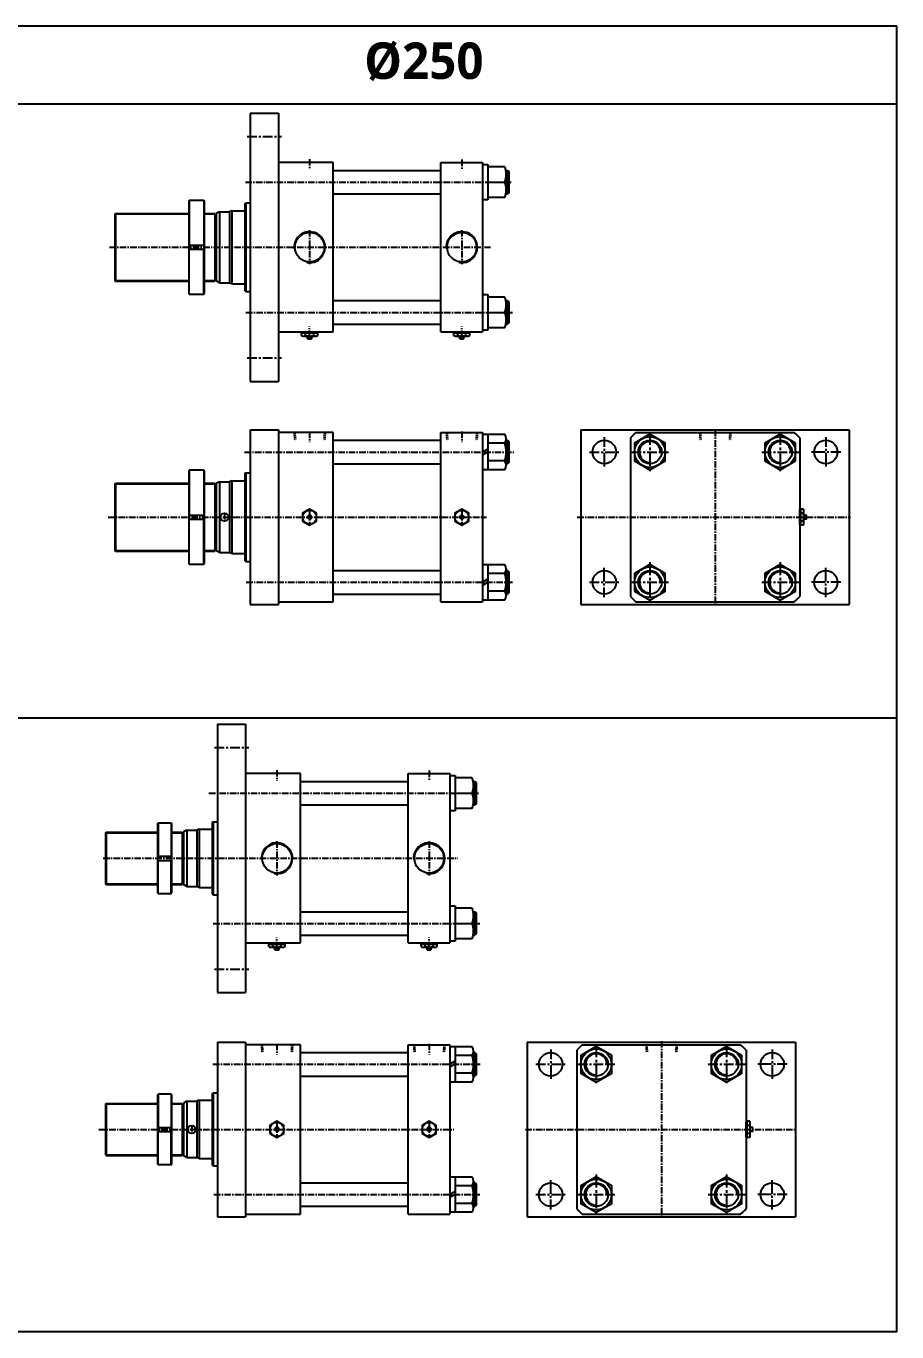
# Model space of a CAD drawing. Extents: x -819 to 8226, y 0 to 4052.
# Drawn here: x 6555 to 8226, y 0 to 2506 of the extents above; entities that cross this region are included whole.
import ezdxf

# ---------------------------------------------------------------- set-up
doc = ezdxf.new("R2010")
doc.units = 0
doc.header["$LTSCALE"] = 10
doc.header["$MEASUREMENT"] = 0
for name, pattern in [('CENTER', [2, 1.25, -0.25, 0.25, -0.25]), ('CENTERX2', [4, 2.5, -0.5, 0.5, -0.5]), ('HIDDEN', [0.375, 0.25, -0.125])]:
    doc.linetypes.add(name, pattern=pattern)
doc.layers.get('0').update_dxf_attribs({"linetype": 'CONTINUOUS'})
doc.layers.get('DEFPOINTS').update_dxf_attribs({"linetype": 'CONTINUOUS'})
for name, color, linetype in [('CEN', 1, 'CENTERX2'), ('DIM', 2, 'CONTINUOUS'), ('ML', 7, 'CONTINUOUS')]:
    doc.layers.add(name, color=color, linetype=linetype)
doc.styles.add('문자', font='romans.shx')

msp = doc.modelspace()

# ---------------------------------------------------------------- linework, layer by layer
for p, q in [((8226, 2505.7), (0, 2505.7)), ((8226, 0), (8226, 2505.7)), ((8226, 2355.7), (0, 2355.7)), ((8226, 1177.9), (0, 1177.9)), ((8226, 0), (0, 0))]:
    msp.add_line(p, q)
at = {"color": 7, "linetype": 'Continuous'}
for p, q in [((7083.7, 1911.8), (7083.7, 1916.9)), ((7083.7, 1916.9), (7090.1, 1916.9)), ((7084.7, 1916.9), (7084.7, 1918.9)), ((7084.7, 1918.9), (7113.9, 1918.9)), ((7086.9, 1910.9), (7111.7, 1910.9)), ((7090.1, 1916.9), (7114.9, 1916.9)), ((7091.5, 1911.8), (7091.5, 1916.9)), ((7095.3, 1911.1), (7095.3, 1911.1)), ((7095.3, 1906.4), (7095.3, 1910.9)), ((7095.3, 1906.4), (7095.8, 1905.9)), ((7103.3, 1906.4), (7095.3, 1906.4)), ((7095.8, 1905.9), (7102.8, 1905.9)), ((7103.3, 1906.4), (7102.8, 1905.9)), ((7103.3, 1906.4), (7103.3, 1910.9)), ((7107.1, 1911.8), (7107.1, 1916.9)), ((7113.9, 1916.9), (7113.9, 1918.9)), ((7114.9, 1911.8), (7114.9, 1916.9)), ((7375.7, 1911.8), (7375.7, 1916.9)), ((7375.7, 1916.9), (7382.1, 1916.9)), ((7376.7, 1916.9), (7376.7, 1918.9)), ((7376.7, 1918.9), (7405.9, 1918.9)), ((7378.9, 1910.9), (7403.7, 1910.9)), ((7382.1, 1916.9), (7406.9, 1916.9)), ((7383.5, 1911.8), (7383.5, 1916.9)), ((7387.3, 1911.1), (7387.3, 1911.1)), ((7387.3, 1906.4), (7387.3, 1910.9)), ((7387.3, 1906.4), (7387.8, 1905.9)), ((7395.3, 1906.4), (7387.3, 1906.4)), ((7387.8, 1905.9), (7394.8, 1905.9)), ((7395.3, 1906.4), (7394.8, 1905.9)), ((7395.3, 1906.4), (7395.3, 1910.9)), ((7399.1, 1911.8), (7399.1, 1916.9)), ((7405.9, 1916.9), (7405.9, 1918.9)), ((7406.9, 1911.8), (7406.9, 1916.9)), ((8046.7, 1579), (8041.7, 1579)), ((8041.7, 1554.1), (8041.7, 1579)), ((8039.7, 1548.8), (8039.7, 1578)), ((8041.7, 1578), (8039.7, 1578)), ((8046.7, 1571.2), (8041.7, 1571.2)), ((8046.7, 1555.6), (8041.7, 1555.6)), ((8041.7, 1547.8), (8041.7, 1554.1)), ((8047.4, 1559.4), (8047.4, 1559.4)), ((8047.7, 1551), (8047.7, 1575.8)), ((8052.2, 1567.4), (8047.7, 1567.4)), ((8052.2, 1559.4), (8047.7, 1559.4)), ((8052.2, 1567.4), (8052.7, 1566.9)), ((8052.2, 1567.4), (8052.2, 1559.4)), ((8052.2, 1559.4), (8052.7, 1559.9)), ((8052.7, 1559.9), (8052.7, 1566.9)), ((8041.7, 1548.8), (8039.7, 1548.8)), ((8046.7, 1547.8), (8041.7, 1547.8)), ((7021, 739.3), (7021, 744.3)), ((7021, 744.3), (7027.4, 744.3)), ((7022, 744.3), (7022, 746.3)), ((7022, 746.3), (7051.2, 746.3)), ((7024.2, 738.3), (7049, 738.3)), ((7027.4, 744.3), (7052.2, 744.3)), ((7028.8, 739.3), (7028.8, 744.3)), ((7032.6, 738.6), (7032.6, 738.6)), ((7032.6, 733.8), (7032.6, 738.3)), ((7032.6, 733.8), (7033.1, 733.3)), ((7040.6, 733.8), (7032.6, 733.8)), ((7033.1, 733.3), (7040.1, 733.3)), ((7040.6, 733.8), (7040.1, 733.3)), ((7040.6, 733.8), (7040.6, 738.3)), ((7044.4, 739.3), (7044.4, 744.3)), ((7051.2, 744.3), (7051.2, 746.3)), ((7052.2, 739.3), (7052.2, 744.3)), ((7313, 739.3), (7313, 744.3)), ((7313, 744.3), (7319.4, 744.3)), ((7314, 744.3), (7314, 746.3)), ((7314, 746.3), (7343.2, 746.3)), ((7316.2, 738.3), (7341, 738.3)), ((7319.4, 744.3), (7344.2, 744.3)), ((7320.8, 739.3), (7320.8, 744.3)), ((7324.6, 738.6), (7324.6, 738.6)), ((7324.6, 733.8), (7324.6, 738.3)), ((7324.6, 733.8), (7325.1, 733.3)), ((7332.6, 733.8), (7324.6, 733.8)), ((7325.1, 733.3), (7332.1, 733.3)), ((7332.6, 733.8), (7332.1, 733.3)), ((7332.6, 733.8), (7332.6, 738.3)), ((7336.4, 739.3), (7336.4, 744.3)), ((7343.2, 744.3), (7343.2, 746.3)), ((7344.2, 739.3), (7344.2, 744.3)), ((7936.8, 373.9), (7936.8, 403.1)), ((7938.8, 403.1), (7936.8, 403.1)), ((7943.8, 404.1), (7938.8, 404.1)), ((7938.8, 379.3), (7938.8, 404.1)), ((7944.8, 376.1), (7944.8, 400.9)), ((7943.8, 396.3), (7938.8, 396.3)), ((7943.8, 380.7), (7938.8, 380.7)), ((7938.8, 372.9), (7938.8, 379.3)), ((7944.6, 384.5), (7944.6, 384.5)), ((7949.3, 392.5), (7944.8, 392.5)), ((7949.3, 384.5), (7944.8, 384.5)), ((7949.3, 392.5), (7949.8, 392)), ((7949.3, 392.5), (7949.3, 384.5)), ((7949.3, 384.5), (7949.8, 385)), ((7949.8, 385), (7949.8, 392)), ((7938.8, 373.9), (7936.8, 373.9)), ((7943.8, 372.9), (7938.8, 372.9))]:
    msp.add_line(p, q, dxfattribs=at)
for points in [[(7085.8, 1555.6), (7099.3, 1547.8), (7112.8, 1555.6), (7112.8, 1571.2), (7099.3, 1579), (7085.8, 1571.2)], [(7377.8, 1555.6), (7391.3, 1547.8), (7404.8, 1555.6), (7404.8, 1571.2), (7391.3, 1579), (7377.8, 1571.2)], [(7097.9, 1565.9), (7096.4, 1563.4), (7097.9, 1560.9), (7100.8, 1560.9), (7102.2, 1563.4), (7100.8, 1565.9)], [(7389.9, 1565.9), (7388.4, 1563.4), (7389.9, 1560.9), (7392.8, 1560.9), (7394.2, 1563.4), (7392.8, 1565.9)], [(7023.1, 380.7), (7036.6, 372.9), (7050.1, 380.7), (7050.1, 396.3), (7036.6, 404.1), (7023.1, 396.3)], [(7315.1, 380.7), (7328.6, 372.9), (7342.1, 380.7), (7342.1, 396.3), (7328.6, 404.1), (7315.1, 396.3)], [(7035.2, 391), (7033.7, 388.5), (7035.2, 386), (7038.1, 386), (7039.5, 388.5), (7038.1, 391)], [(7327.2, 391), (7325.7, 388.5), (7327.2, 386), (7330.1, 386), (7331.5, 388.5), (7330.1, 391)]]:
    msp.add_lwpolyline(points, close=True, dxfattribs=at)
for centre, radius in [((7099.3, 1563.4), 13.5), ((7099.3, 1563.4), 3.5), ((7391.3, 1563.4), 13.5), ((7391.3, 1563.4), 3.5), ((7036.6, 388.5), 13.5), ((7328.6, 388.5), 13.5), ((7036.6, 388.5), 3.5), ((7328.6, 388.5), 3.5)]:
    msp.add_circle(centre, radius, dxfattribs=at)
for centre, radius, start, end in [((7086.9, 1916.5), 5.62, 235.6158, 270), ((7087.6, 1919.1), 8.22, 241.7006, 298.2994), ((7099.3, 1942.2), 31.3, 255.6172, 270.0141), ((7099.3, 1942.2), 31.3, 269.9859, 284.3828), ((7111, 1919.1), 8.22, 241.7006, 298.2994), ((7378.9, 1916.5), 5.62, 235.6158, 270), ((7379.6, 1919.1), 8.22, 241.7006, 298.2994), ((7391.3, 1942.2), 31.3, 255.6172, 270.0141), ((7391.3, 1942.2), 31.3, 269.9859, 284.3828), ((7403, 1919.1), 8.22, 241.7006, 298.2994), ((8039.5, 1575.1), 8.22, 331.7006, 28.2994), ((8016.4, 1563.4), 31.3, 359.9859, 14.3828), ((8016.4, 1563.4), 31.3, 345.6172, 0.0141), ((8039.5, 1551.7), 8.22, 331.7006, 28.2994), ((8042.1, 1551), 5.62, 325.6158, 0), ((7024.2, 743.9), 5.62, 235.6158, 270), ((7024.9, 746.5), 8.22, 241.7006, 298.2994), ((7036.6, 769.7), 31.3, 255.6172, 270.0141), ((7036.6, 769.7), 31.3, 269.9859, 284.3828), ((7048.3, 746.5), 8.22, 241.7006, 298.2994), ((7316.2, 743.9), 5.62, 235.6158, 270), ((7316.9, 746.5), 8.22, 241.7006, 298.2994), ((7328.6, 769.7), 31.3, 255.6172, 270.0141), ((7328.6, 769.7), 31.3, 269.9859, 284.3828), ((7340.3, 746.5), 8.22, 241.7006, 298.2994), ((7936.6, 400.2), 8.22, 331.7006, 28.2994), ((7913.5, 388.5), 31.3, 359.9859, 14.3828), ((7913.5, 388.5), 31.3, 345.6172, 0.0141), ((7936.6, 376.8), 8.22, 331.7006, 28.2994), ((7939.2, 376.1), 5.62, 325.6158, 0)]:
    msp.add_arc(centre, radius, start, end, dxfattribs=at)
at = {"layer": 'CEN', "color": 1, "linetype": 'CENTER', "ltscale": 1.5}
for p, q in [((6979.3, 2293.9), (7045.3, 2293.9)), ((6979.3, 1868.9), (7045.3, 1868.9)), ((7664.7, 1716.9), (7664.7, 1659.9)), ((8089.7, 1716.9), (8089.7, 1659.9)), ((7636.2, 1688.4), (7693.2, 1688.4)), ((7716.8, 1688.4), (7787.6, 1688.4)), ((7966.8, 1688.4), (8037.6, 1688.4)), ((8118.2, 1688.4), (8061.2, 1688.4)), ((7664.7, 1409.9), (7664.7, 1466.9)), ((8089.7, 1409.9), (8089.7, 1466.9)), ((7636.2, 1438.4), (7693.2, 1438.4)), ((7716.8, 1438.4), (7787.6, 1438.4)), ((7966.8, 1438.4), (8037.6, 1438.4)), ((8118.2, 1438.4), (8061.2, 1438.4)), ((6916.6, 1121.3), (6982.6, 1121.3)), ((6916.6, 696.3), (6982.6, 696.3)), ((7561.8, 542), (7561.8, 485)), ((7986.8, 542), (7986.8, 485)), ((7533.3, 513.5), (7590.3, 513.5)), ((7613.9, 513.5), (7684.8, 513.5)), ((7863.9, 513.5), (7934.8, 513.5)), ((8015.3, 513.5), (7958.3, 513.5)), ((7561.8, 235), (7561.8, 292)), ((7986.8, 235), (7986.8, 292)), ((7533.3, 263.5), (7590.3, 263.5)), ((7613.9, 263.5), (7684.8, 263.5)), ((7863.9, 263.5), (7934.8, 263.5)), ((8015.3, 263.5), (7958.3, 263.5))]:
    msp.add_line(p, q, dxfattribs=at)
at = {"layer": 'CEN', "color": 1, "linetype": 'CENTER', "ltscale": 2}
for p, q in [((7752.2, 1727), (7752.2, 1649.8)), ((8002.2, 1727), (8002.2, 1649.8)), ((7752.2, 1477), (7752.2, 1399.8)), ((8002.2, 1477), (8002.2, 1399.8)), ((7649.3, 552.1), (7649.3, 474.9)), ((7899.3, 552.1), (7899.3, 474.9)), ((7649.3, 302.1), (7649.3, 224.9)), ((7899.3, 302.1), (7899.3, 224.9))]:
    msp.add_line(p, q, dxfattribs=at)
at = {"layer": 'DEFPOINTS', "color": 0, "linetype": 'ByBlock'}
for p in [(6985.3, 1730.9), (6922.6, 556)]:
    msp.add_point(p, dxfattribs=at)
at = {"layer": 'DIM'}
for p, q in [((7481.3, 2226.6), (7476, 2226.6)), ((7481.3, 2186.1), (7476, 2186.1)), ((7481.3, 1976.6), (7476, 1976.6)), ((7481.3, 1936.1), (7476, 1936.1)), ((7481.3, 1708.6), (7476.3, 1708.6)), ((7441.3, 1694.2), (7431.3, 1688.4)), ((7441.3, 1688.4), (7431.3, 1682.6)), ((7481.3, 1668.1), (7476.3, 1668.1)), ((7481.3, 1458.6), (7476.3, 1458.6)), ((7441.3, 1444.2), (7431.3, 1438.4)), ((7441.3, 1438.4), (7431.3, 1432.6)), ((7481.3, 1418.1), (7476.3, 1418.1)), ((7418.6, 1054.1), (7413.3, 1054.1)), ((7418.6, 1013.6), (7413.3, 1013.6)), ((7418.6, 804.1), (7413.3, 804.1)), ((7418.6, 763.6), (7413.3, 763.6)), ((7418.6, 533.8), (7413.6, 533.8)), ((7378.6, 519.3), (7368.6, 513.5)), ((7378.6, 513.5), (7368.6, 507.7)), ((7418.6, 493.3), (7413.6, 493.3)), ((7418.6, 283.8), (7413.6, 283.8)), ((7378.6, 269.3), (7368.6, 263.5)), ((7378.6, 263.5), (7368.6, 257.7)), ((7418.6, 243.3), (7413.6, 243.3))]:
    msp.add_line(p, q, dxfattribs=at)
for centre in [(7752.2, 1688.4), (8002.2, 1688.4), (7752.2, 1438.4), (8002.2, 1438.4), (7649.3, 513.5), (7899.3, 513.5), (7649.3, 263.5), (7899.3, 263.5)]:
    msp.add_arc(centre, 20.2, 356.0356, 273.9644, dxfattribs=at)
at = {"layer": 'ML'}
for p, q in [((6985.3, 2338.9), (6985.3, 1823.9)), ((6985.3, 2338.9), (7039.3, 2338.9)), ((7039.3, 2338.9), (7039.3, 1823.9)), ((7144.3, 2243.9), (7039.3, 2243.9)), ((7144.3, 1918.9), (7144.3, 2243.9)), ((7351.3, 1918.9), (7351.3, 2243.9)), ((7351.3, 2243.9), (7431.3, 2243.9)), ((7431.3, 2243.9), (7431.3, 1918.9)), ((7431.3, 2240.4), (7441.3, 2240.4)), ((7441.3, 2240.4), (7441.3, 2172.4)), ((7473.8, 2235.8), (7441.3, 2235.8)), ((7441.3, 2206.4), (7473.8, 2206.4)), ((7475.6, 2228.9), (7479.1, 2228.9)), ((7476.3, 2221.1), (7476.3, 2191.6)), ((7479.1, 2228.9), (7479.1, 2183.9)), ((7479.1, 2228.9), (7481.3, 2226.6)), ((7481.3, 2226.6), (7481.3, 2186.1)), ((7475.6, 2183.9), (7479.1, 2183.9)), ((7481.3, 2186.1), (7479.1, 2183.9)), ((6867.4, 2170.4), (6868.4, 2171.4)), ((6867.4, 2170.4), (6867.4, 1992.4)), ((6868.4, 2171.4), (6868.4, 2085.4)), ((6896.4, 2171.4), (6868.4, 2171.4)), ((6896.4, 2171.4), (6896.4, 2085.4)), ((6896.4, 2171.4), (6897.4, 2170.4)), ((6897.4, 1992.4), (6897.4, 2170.4)), ((6975.3, 2164.9), (6976.8, 2166.4)), ((6975.3, 2164.9), (6975.3, 1997.9)), ((6976.8, 2166.4), (6976.8, 1996.4)), ((6976.8, 2166.4), (6985.3, 2166.4)), ((7441.3, 2172.4), (7431.3, 2172.4)), ((7473.8, 2176.9), (7441.3, 2176.9)), ((6725.3, 2144.9), (6726.8, 2146.4)), ((6725.3, 2144.9), (6725.3, 2017.9)), ((6726.8, 2146.4), (6726.8, 2016.4)), ((6917.3, 2146.4), (6917.3, 2016.4)), ((6917.3, 2144.9), (6920.3, 2144.9)), ((6926.3, 2149.4), (6920.3, 2145.9)), ((6920.3, 2145.9), (6920.3, 2016.8)), ((6926.3, 2149.4), (6926.3, 2013.4)), ((6950.3, 2151.4), (6945.3, 2149.4)), ((6945.3, 2149.4), (6945.3, 2013.4)), ((6950.3, 2151.4), (6950.3, 2011.4)), ((6867.4, 2085.4), (6897.4, 2085.4)), ((6867.4, 2077.4), (6897.4, 2077.4)), ((6868.4, 1991.4), (6868.4, 2077.4)), ((6896.4, 1991.4), (6896.4, 2077.4)), ((6725.3, 2017.9), (6726.8, 2016.4)), ((6917.3, 2017.9), (6920.3, 2017.9)), ((6926.3, 2013.4), (6920.3, 2016.8)), ((6950.3, 2011.4), (6945.3, 2013.4)), ((6867.4, 1992.4), (6868.4, 1991.4)), ((6868.4, 1991.4), (6896.4, 1991.4)), ((6896.4, 1991.4), (6897.4, 1992.4)), ((6975.3, 1997.9), (6976.8, 1996.4)), ((6976.8, 1996.4), (6985.3, 1996.4)), ((7431.3, 1990.4), (7441.3, 1990.4)), ((7441.3, 1990.4), (7441.3, 1922.4)), ((7473.8, 1985.8), (7441.3, 1985.8)), ((7441.3, 1956.4), (7473.8, 1956.4)), ((7475.6, 1978.9), (7479.1, 1978.9)), ((7476.3, 1971.1), (7476.3, 1941.6)), ((7479.1, 1978.9), (7479.1, 1933.9)), ((7479.1, 1978.9), (7481.3, 1976.6)), ((7481.3, 1976.6), (7481.3, 1936.1)), ((7475.6, 1933.9), (7479.1, 1933.9)), ((7481.3, 1936.1), (7479.1, 1933.9)), ((7039.3, 1918.9), (7144.3, 1918.9)), ((7351.3, 1918.9), (7431.3, 1918.9)), ((7441.3, 1922.4), (7431.3, 1922.4)), ((7473.8, 1926.9), (7441.3, 1926.9)), ((6985.3, 1823.9), (7039.3, 1823.9)), ((6985.3, 1730.9), (6985.3, 1395.9)), ((6985.3, 1730.9), (7039.3, 1730.9)), ((7039.3, 1730.9), (7039.3, 1395.9)), ((7619.7, 1730.9), (8134.7, 1730.9)), ((7619.7, 1730.9), (7619.7, 1395.9)), ((8134.7, 1730.9), (8134.7, 1395.9)), ((7144.3, 1725.9), (7039.3, 1725.9)), ((7144.3, 1725.9), (7039.3, 1725.9)), ((7144.3, 1400.9), (7144.3, 1725.9)), ((7351.3, 1400.9), (7351.3, 1725.9)), ((7351.3, 1725.9), (7431.3, 1725.9)), ((7431.3, 1725.9), (7431.3, 1400.9)), ((7431.3, 1722.4), (7473.8, 1722.4)), ((7441.3, 1722.4), (7441.3, 1654.4)), ((7473.8, 1705.4), (7441.3, 1705.4)), ((7476.3, 1713.9), (7476.3, 1662.9)), ((7476.3, 1710.9), (7479.1, 1710.9)), ((7479.1, 1710.9), (7479.1, 1665.9)), ((7479.1, 1710.9), (7481.3, 1708.6)), ((7481.3, 1708.6), (7481.3, 1668.1)), ((7714.7, 1715.4), (7714.7, 1411.4)), ((7725.2, 1725.9), (8029.2, 1725.9)), ((8039.7, 1715.4), (8039.7, 1411.4)), ((7473.8, 1654.4), (7431.3, 1654.4)), ((7473.8, 1671.4), (7441.3, 1671.4)), ((7476.3, 1665.9), (7479.1, 1665.9)), ((7481.3, 1668.1), (7479.1, 1665.9)), ((6867.4, 1652.4), (6868.4, 1653.4)), ((6867.4, 1652.4), (6867.4, 1474.4)), ((6896.4, 1653.4), (6868.4, 1653.4)), ((6868.4, 1653.4), (6868.4, 1567.4)), ((6896.4, 1653.4), (6897.4, 1652.4)), ((6896.4, 1653.4), (6896.4, 1567.4)), ((6897.4, 1474.4), (6897.4, 1652.4)), ((6926.3, 1631.4), (6920.3, 1627.9)), ((6926.3, 1631.4), (6926.3, 1495.4)), ((6950.3, 1633.4), (6945.3, 1631.4)), ((6945.3, 1631.4), (6945.3, 1495.4)), ((6950.3, 1633.4), (6950.3, 1493.4)), ((6975.3, 1646.9), (6976.8, 1648.4)), ((6975.3, 1646.9), (6975.3, 1479.9)), ((6976.8, 1648.4), (6976.8, 1478.4)), ((6976.8, 1648.4), (6985.3, 1648.4)), ((6725.3, 1626.9), (6726.8, 1628.4)), ((6725.3, 1626.9), (6725.3, 1499.9)), ((6726.8, 1628.4), (6726.8, 1498.4)), ((6917.3, 1628.4), (6917.3, 1498.4)), ((6917.3, 1626.9), (6920.3, 1626.9)), ((6920.3, 1627.9), (6920.3, 1498.8)), ((6867.4, 1567.4), (6897.4, 1567.4)), ((6867.4, 1559.4), (6897.4, 1559.4)), ((6868.4, 1473.4), (6868.4, 1559.4)), ((6896.4, 1473.4), (6896.4, 1559.4)), ((6725.3, 1499.9), (6726.8, 1498.4)), ((6917.3, 1499.9), (6920.3, 1499.9)), ((6926.3, 1495.4), (6920.3, 1498.8)), ((6950.3, 1493.4), (6945.3, 1495.4)), ((6975.3, 1479.9), (6976.8, 1478.4)), ((6976.8, 1478.4), (6985.3, 1478.4)), ((6867.4, 1474.4), (6868.4, 1473.4)), ((6868.4, 1473.4), (6896.4, 1473.4)), ((6896.4, 1473.4), (6897.4, 1474.4)), ((7431.3, 1472.4), (7473.8, 1472.4)), ((7441.3, 1472.4), (7441.3, 1404.4)), ((7473.8, 1455.4), (7441.3, 1455.4)), ((7476.3, 1463.9), (7476.3, 1412.9)), ((7476.3, 1460.9), (7479.1, 1460.9)), ((7479.1, 1460.9), (7479.1, 1415.9)), ((7479.1, 1460.9), (7481.3, 1458.6)), ((7481.3, 1458.6), (7481.3, 1418.1)), ((7473.8, 1404.4), (7431.3, 1404.4)), ((7473.8, 1421.4), (7441.3, 1421.4)), ((7476.3, 1415.9), (7479.1, 1415.9)), ((7481.3, 1418.1), (7479.1, 1415.9)), ((6985.3, 1395.9), (7039.3, 1395.9)), ((7039.3, 1400.9), (7144.3, 1400.9)), ((7351.3, 1400.9), (7431.3, 1400.9)), ((7619.7, 1395.9), (8134.7, 1395.9)), ((7725.2, 1400.9), (8029.2, 1400.9)), ((6922.6, 1166.3), (6922.6, 651.3)), ((6922.6, 1166.3), (6976.6, 1166.3)), ((6976.6, 1166.3), (6976.6, 651.3)), ((7081.6, 1071.3), (6976.6, 1071.3)), ((7081.6, 746.3), (7081.6, 1071.3)), ((7288.6, 746.3), (7288.6, 1071.3)), ((7288.6, 1071.3), (7368.6, 1071.3)), ((7368.6, 1071.3), (7368.6, 746.3)), ((7368.6, 1067.8), (7378.6, 1067.8)), ((7378.6, 1067.8), (7378.6, 999.8)), ((7411.1, 1063.2), (7378.6, 1063.2)), ((7412.9, 1056.3), (7416.4, 1056.3)), ((7416.4, 1056.3), (7416.4, 1011.3)), ((7416.4, 1056.3), (7418.6, 1054.1)), ((7418.6, 1054.1), (7418.6, 1013.6)), ((7378.6, 1033.8), (7411.1, 1033.8)), ((7413.6, 1048.5), (7413.6, 1019.1)), ((7411.1, 1004.4), (7378.6, 1004.4)), ((7412.9, 1011.3), (7416.4, 1011.3)), ((7418.6, 1013.6), (7416.4, 1011.3)), ((6912.6, 977.3), (6914.1, 978.8)), ((6912.6, 977.3), (6912.6, 840.3)), ((6914.1, 978.8), (6914.1, 838.8)), ((6914.1, 978.8), (6922.6, 978.8)), ((7378.6, 999.8), (7368.6, 999.8)), ((6707.6, 957.3), (6709.1, 958.8)), ((6707.6, 957.3), (6707.6, 860.3)), ((6709.1, 958.8), (6709.1, 858.8)), ((6807.7, 975.3), (6808.7, 976.3)), ((6807.7, 975.3), (6807.7, 842.3)), ((6808.7, 976.3), (6808.7, 912.8)), ((6833.7, 976.3), (6808.7, 976.3)), ((6833.7, 976.3), (6833.7, 912.8)), ((6833.7, 976.3), (6834.7, 975.3)), ((6834.7, 842.3), (6834.7, 975.3)), ((6854.6, 958.8), (6854.6, 858.8)), ((6854.6, 957.3), (6857.6, 957.3)), ((6863.6, 962.8), (6857.6, 959.3)), ((6857.6, 959.3), (6857.6, 858.3)), ((6863.6, 962.8), (6863.6, 854.8)), ((6887.6, 964.8), (6882.6, 962.8)), ((6882.6, 962.8), (6882.6, 854.8)), ((6887.6, 964.8), (6887.6, 852.8)), ((6807.7, 912.8), (6834.7, 912.8)), ((6807.7, 904.8), (6834.7, 904.8)), ((6808.7, 841.3), (6808.7, 904.8)), ((6833.7, 841.3), (6833.7, 904.8)), ((6707.6, 860.3), (6709.1, 858.8)), ((6854.6, 860.3), (6857.6, 860.3)), ((6863.6, 854.8), (6857.6, 858.3)), ((6887.6, 852.8), (6882.6, 854.8)), ((6808.7, 841.3), (6807.7, 842.3)), ((6808.7, 841.3), (6833.7, 841.3)), ((6833.7, 841.3), (6834.7, 842.3)), ((6912.6, 840.3), (6914.1, 838.8)), ((6914.1, 838.8), (6922.6, 838.8)), ((7368.6, 817.8), (7378.6, 817.8)), ((7378.6, 817.8), (7378.6, 749.8)), ((7411.1, 813.2), (7378.6, 813.2)), ((7412.9, 806.3), (7416.4, 806.3)), ((7416.4, 806.3), (7416.4, 761.3)), ((7416.4, 806.3), (7418.6, 804.1)), ((7418.6, 804.1), (7418.6, 763.6)), ((7378.6, 783.8), (7411.1, 783.8)), ((7413.6, 798.5), (7413.6, 769.1)), ((7411.1, 754.4), (7378.6, 754.4)), ((7412.9, 761.3), (7416.4, 761.3)), ((7418.6, 763.6), (7416.4, 761.3)), ((6976.6, 746.3), (7081.6, 746.3)), ((7288.6, 746.3), (7368.6, 746.3)), ((7378.6, 749.8), (7368.6, 749.8)), ((6922.6, 651.3), (6976.6, 651.3)), ((6922.6, 556), (6922.6, 221)), ((6922.6, 556), (6976.6, 556)), ((6976.6, 556), (6976.6, 221)), ((7516.8, 556), (8031.8, 556)), ((7516.8, 556), (7516.8, 221)), ((8031.8, 556), (8031.8, 221)), ((7081.6, 551), (6976.6, 551)), ((7081.6, 551), (6976.6, 551)), ((7081.6, 226), (7081.6, 551)), ((7288.6, 226), (7288.6, 551)), ((7288.6, 551), (7368.6, 551)), ((7368.6, 551), (7368.6, 226)), ((7368.6, 547.5), (7411.1, 547.5)), ((7378.6, 547.5), (7378.6, 479.5)), ((7411.1, 530.5), (7378.6, 530.5)), ((7413.6, 539), (7413.6, 488)), ((7413.6, 536), (7416.4, 536)), ((7416.4, 536), (7416.4, 491)), ((7416.4, 536), (7418.6, 533.8)), ((7418.6, 533.8), (7418.6, 493.3)), ((7611.8, 540.5), (7611.8, 236.5)), ((7622.3, 551), (7926.3, 551)), ((7936.8, 540.5), (7936.8, 236.5)), ((7411.1, 479.5), (7368.6, 479.5)), ((7411.1, 496.5), (7378.6, 496.5)), ((7413.6, 491), (7416.4, 491)), ((7418.6, 493.3), (7416.4, 491)), ((6807.7, 455), (6808.7, 456)), ((6807.7, 455), (6807.7, 322)), ((6808.7, 456), (6808.7, 392.5)), ((6833.7, 456), (6808.7, 456)), ((6833.7, 456), (6833.7, 392.5)), ((6833.7, 456), (6834.7, 455)), ((6834.7, 322), (6834.7, 455)), ((6912.6, 457), (6914.1, 458.5)), ((6912.6, 457), (6912.6, 320)), ((6914.1, 458.5), (6914.1, 318.5)), ((6914.1, 458.5), (6922.6, 458.5)), ((6707.6, 437), (6709.1, 438.5)), ((6707.6, 437), (6707.6, 340)), ((6709.1, 438.5), (6709.1, 338.5)), ((6854.6, 438.5), (6854.6, 338.5)), ((6854.6, 437), (6857.6, 437)), ((6863.6, 442.5), (6857.6, 439)), ((6857.6, 439), (6857.6, 338)), ((6863.6, 442.5), (6863.6, 334.5)), ((6887.6, 444.5), (6882.6, 442.5)), ((6882.6, 442.5), (6882.6, 334.5)), ((6887.6, 444.5), (6887.6, 332.5)), ((6807.7, 392.5), (6834.7, 392.5)), ((6807.7, 384.5), (6834.7, 384.5)), ((6808.7, 321), (6808.7, 384.5)), ((6833.7, 321), (6833.7, 384.5)), ((6707.6, 340), (6709.1, 338.5)), ((6854.6, 340), (6857.6, 340)), ((6863.6, 334.5), (6857.6, 338)), ((6887.6, 332.5), (6882.6, 334.5)), ((6808.7, 321), (6807.7, 322)), ((6808.7, 321), (6833.7, 321)), ((6833.7, 321), (6834.7, 322)), ((6912.6, 320), (6914.1, 318.5)), ((6914.1, 318.5), (6922.6, 318.5)), ((7368.6, 297.5), (7411.1, 297.5)), ((7378.6, 297.5), (7378.6, 229.5)), ((7411.1, 280.5), (7378.6, 280.5)), ((7413.6, 289), (7413.6, 238)), ((7413.6, 286), (7416.4, 286)), ((7416.4, 286), (7416.4, 241)), ((7416.4, 286), (7418.6, 283.8)), ((7418.6, 283.8), (7418.6, 243.3)), ((6976.6, 226), (7081.6, 226)), ((7288.6, 226), (7368.6, 226)), ((7411.1, 229.5), (7368.6, 229.5)), ((7411.1, 246.5), (7378.6, 246.5)), ((7413.6, 241), (7416.4, 241)), ((7418.6, 243.3), (7416.4, 241)), ((7622.3, 226), (7926.3, 226)), ((6922.6, 221), (6976.6, 221)), ((7516.8, 221), (8031.8, 221))]:
    msp.add_line(p, q, dxfattribs=at)
at = {"layer": 'ML', "color": 1, "linetype": 'CENTER'}
for p, q in [((7099.3, 2250.7), (7099.3, 2230.3)), ((7391.3, 2249.6), (7391.3, 2229.1)), ((6976.2, 2206.4), (7486.3, 2206.4)), ((7099.3, 2114.2), (7099.3, 2048.6)), ((7391.3, 2114.2), (7391.3, 2048.6)), ((6715.1, 2081.4), (7446.3, 2081.4)), ((6977.1, 1956.4), (7488.8, 1956.4)), ((7099.3, 1908.9), (7099.3, 1929.3)), ((7391.3, 1908.9), (7391.3, 1929.3)), ((7877.2, 1731), (7877.2, 1394.4)), ((7099.3, 1727.8), (7099.3, 1707.4)), ((7391.3, 1727.8), (7391.3, 1707.4)), ((6974.4, 1688.4), (7491, 1688.4)), ((6712.6, 1563.4), (7438.9, 1563.4)), ((6935.8, 1571.6), (6935.8, 1555.1)), ((7099.3, 1574.4), (7099.3, 1552.4)), ((7391.3, 1574.4), (7391.3, 1552.4)), ((7612.7, 1563.4), (8136.8, 1563.4)), ((6977.6, 1438.4), (7488.8, 1438.4)), ((7036.6, 1078.2), (7036.6, 1057.7)), ((7328.6, 1077), (7328.6, 1056.6)), ((6906.2, 1033.8), (7423.6, 1033.8)), ((7036.6, 941.6), (7036.6, 876)), ((7328.6, 941.6), (7328.6, 876)), ((6703.2, 908.8), (7383.6, 908.8)), ((6914.3, 783.8), (7426.1, 783.8)), ((7036.6, 736.3), (7036.6, 756.7)), ((7328.6, 736.3), (7328.6, 756.7)), ((7036.6, 552.9), (7036.6, 532.6)), ((7328.6, 552.9), (7328.6, 532.6)), ((7774.3, 558), (7774.3, 219.5)), ((6913.9, 513.5), (7428.3, 513.5)), ((6694.8, 388.5), (7376.2, 388.5)), ((6873.1, 396.8), (6873.1, 380.3)), ((7036.6, 399.5), (7036.6, 377.5)), ((7328.6, 399.5), (7328.6, 377.5)), ((7513.3, 388.5), (8033.1, 388.5)), ((6915.8, 263.5), (7426.1, 263.5))]:
    msp.add_line(p, q, dxfattribs=at)
at = {"layer": 'ML', "color": 7, "linetype": 'Continuous'}
for p, q in [((7144.3, 2228.9), (7351.3, 2228.9)), ((7144.3, 2183.9), (7351.3, 2183.9)), ((6726.8, 2146.4), (6867.4, 2146.4)), ((6897.4, 2146.4), (6917.3, 2146.4)), ((6926.3, 2149.4), (6945.3, 2149.4)), ((6950.3, 2151.4), (6975.3, 2151.4)), ((6726.8, 2016.4), (6867.4, 2016.4)), ((6897.4, 2016.4), (6917.3, 2016.4)), ((6926.3, 2013.4), (6945.3, 2013.4)), ((6950.3, 2011.4), (6975.3, 2011.4)), ((7144.3, 1978.9), (7351.3, 1978.9)), ((7144.3, 1933.9), (7351.3, 1933.9)), ((7144.3, 1710.9), (7351.3, 1710.9)), ((7144.3, 1665.9), (7351.3, 1665.9)), ((6926.3, 1631.4), (6945.3, 1631.4)), ((6950.3, 1633.4), (6975.3, 1633.4)), ((6726.8, 1628.4), (6867.4, 1628.4)), ((6897.4, 1628.4), (6917.3, 1628.4)), ((6726.8, 1498.4), (6867.4, 1498.4)), ((6897.4, 1498.4), (6917.3, 1498.4)), ((6926.3, 1495.4), (6945.3, 1495.4)), ((6950.3, 1493.4), (6975.3, 1493.4)), ((7144.3, 1460.9), (7351.3, 1460.9)), ((7144.3, 1415.9), (7351.3, 1415.9)), ((7081.6, 1056.3), (7288.6, 1056.3)), ((7081.6, 1011.3), (7288.6, 1011.3)), ((6709.1, 958.8), (6807.7, 958.8)), ((6834.7, 958.8), (6854.6, 958.8)), ((6863.6, 962.8), (6882.6, 962.8)), ((6887.6, 964.8), (6912.6, 964.8)), ((6709.1, 858.8), (6807.7, 858.8)), ((6834.7, 858.8), (6854.6, 858.8)), ((6863.6, 854.8), (6882.6, 854.8)), ((6887.6, 852.8), (6912.6, 852.8)), ((7081.6, 806.3), (7288.6, 806.3)), ((7081.6, 761.3), (7288.6, 761.3)), ((7081.6, 536), (7288.6, 536)), ((7081.6, 491), (7288.6, 491)), ((6709.1, 438.5), (6807.7, 438.5)), ((6834.7, 438.5), (6854.6, 438.5)), ((6863.6, 442.5), (6882.6, 442.5)), ((6887.6, 444.5), (6912.6, 444.5)), ((6709.1, 338.5), (6807.7, 338.5)), ((6834.7, 338.5), (6854.6, 338.5)), ((6863.6, 334.5), (6882.6, 334.5)), ((6887.6, 332.5), (6912.6, 332.5)), ((7081.6, 286), (7288.6, 286)), ((7081.6, 241), (7288.6, 241))]:
    msp.add_line(p, q, dxfattribs=at)
at = {"layer": 'ML', "color": 2}
for p, q in [((6725.8, 2145.4), (6867.4, 2145.4)), ((6897.4, 2145.4), (6917.3, 2145.4)), ((6725.8, 2017.4), (6867.4, 2017.4)), ((6897.4, 2017.4), (6917.3, 2017.4)), ((7095.8, 1911.1), (7095.8, 1911.1)), ((7095.8, 1905.9), (7095.8, 1910.9)), ((7102.8, 1905.9), (7102.8, 1910.9)), ((7387.8, 1911.1), (7387.8, 1911.1)), ((7387.8, 1905.9), (7387.8, 1910.9)), ((7394.8, 1905.9), (7394.8, 1910.9)), ((6725.8, 1627.4), (6867.4, 1627.4)), ((6897.4, 1627.4), (6917.3, 1627.4)), ((8047.5, 1559.9), (8047.5, 1559.9)), ((8052.7, 1566.9), (8047.7, 1566.9)), ((8052.7, 1559.9), (8047.7, 1559.9)), ((6725.8, 1499.4), (6867.4, 1499.4)), ((6897.4, 1499.4), (6917.3, 1499.4)), ((6708.1, 957.8), (6807.7, 957.8)), ((6834.7, 957.8), (6854.6, 957.8)), ((6708.1, 859.8), (6807.7, 859.8)), ((6834.7, 859.8), (6854.6, 859.8)), ((7033.1, 738.5), (7033.1, 738.5)), ((7033.1, 733.3), (7033.1, 738.3)), ((7040.1, 733.3), (7040.1, 738.3)), ((7325.1, 738.5), (7325.1, 738.5)), ((7325.1, 733.3), (7325.1, 738.3)), ((7332.1, 733.3), (7332.1, 738.3)), ((6708.1, 437.5), (6807.7, 437.5)), ((6834.7, 437.5), (6854.6, 437.5)), ((7944.6, 385), (7944.6, 385)), ((7949.8, 392), (7944.8, 392)), ((7949.8, 385), (7944.8, 385)), ((6708.1, 339.5), (6807.7, 339.5)), ((6834.7, 339.5), (6854.6, 339.5))]:
    msp.add_line(p, q, dxfattribs=at)
at = {"layer": 'ML', "color": 6, "linetype": 'HIDDEN'}
for p, q in [((7069.5, 1725.9), (7070.5, 1710.9)), ((7071, 1725.9), (7072, 1710.9)), ((7127.6, 1725.9), (7126.7, 1710.9)), ((7129.1, 1725.9), (7128.2, 1710.9)), ((7361.5, 1725.9), (7362.5, 1710.9)), ((7363, 1725.9), (7364, 1710.9)), ((7419.6, 1725.9), (7418.7, 1710.9)), ((7421.1, 1725.9), (7420.2, 1710.9)), ((7847.4, 1725.9), (7848.4, 1710.9)), ((7848.9, 1725.9), (7849.8, 1710.9)), ((7905.5, 1725.9), (7904.6, 1710.9)), ((7907, 1725.9), (7906, 1710.9)), ((7006.8, 551), (7007.8, 536)), ((7008.3, 551), (7009.2, 536)), ((7064.9, 551), (7064, 536)), ((7066.4, 551), (7065.5, 536)), ((7298.8, 551), (7299.8, 536)), ((7300.3, 551), (7301.2, 536)), ((7356.9, 551), (7356, 536)), ((7358.4, 551), (7357.5, 536)), ((7744.5, 551), (7745.5, 536)), ((7746, 551), (7746.9, 536)), ((7802.6, 551), (7801.7, 536)), ((7804.1, 551), (7803.2, 536))]:
    msp.add_line(p, q, dxfattribs=at)
at = {"layer": 'ML'}
for points in [[(7752.2, 1722.4), (7722.8, 1705.4), (7722.8, 1671.4), (7752.2, 1654.4), (7781.6, 1671.4), (7781.6, 1705.4)], [(8002.2, 1722.4), (7972.8, 1705.4), (7972.8, 1671.4), (8002.2, 1654.4), (8031.6, 1671.4), (8031.6, 1705.4)], [(7752.2, 1472.4), (7722.8, 1455.4), (7722.8, 1421.4), (7752.2, 1404.4), (7781.6, 1421.4), (7781.6, 1455.4)], [(8002.2, 1472.4), (7972.8, 1455.4), (7972.8, 1421.4), (8002.2, 1404.4), (8031.6, 1421.4), (8031.6, 1455.4)], [(7649.3, 547.5), (7619.9, 530.5), (7619.9, 496.5), (7649.3, 479.5), (7678.8, 496.5), (7678.8, 530.5)], [(7899.3, 547.5), (7869.9, 530.5), (7869.9, 496.5), (7899.3, 479.5), (7928.8, 496.5), (7928.8, 530.5)], [(7649.3, 297.5), (7619.9, 280.5), (7619.9, 246.5), (7649.3, 229.5), (7678.8, 246.5), (7678.8, 280.5)], [(7899.3, 297.5), (7869.9, 280.5), (7869.9, 246.5), (7899.3, 229.5), (7928.8, 246.5), (7928.8, 280.5)]]:
    msp.add_lwpolyline(points, close=True, dxfattribs=at)
for centre, radius in [((7099.3, 2081.4), 28.3), ((7391.3, 2081.4), 28.3), ((7664.7, 1688.4), 22.5), ((7752.2, 1688.4), 29.4), ((7752.2, 1688.4), 22.5), ((8002.2, 1688.4), 29.4), ((8002.2, 1688.4), 22.5), ((8089.7, 1688.4), 22.5), ((6935.8, 1563.4), 7.5), ((7664.7, 1438.4), 22.5), ((7752.2, 1438.4), 29.4), ((7752.2, 1438.4), 22.5), ((8002.2, 1438.4), 29.4), ((8002.2, 1438.4), 22.5), ((8089.7, 1438.4), 22.5), ((7036.6, 908.8), 28.3), ((7328.6, 908.8), 28.3), ((7561.8, 513.5), 22.5), ((7649.3, 513.5), 29.4), ((7649.3, 513.5), 22.5), ((7899.3, 513.5), 29.4), ((7899.3, 513.5), 22.5), ((7986.8, 513.5), 22.5), ((6873.1, 388.5), 7.5), ((7561.8, 263.5), 22.5), ((7649.3, 263.5), 29.4), ((7649.3, 263.5), 22.5), ((7899.3, 263.5), 29.4), ((7899.3, 263.5), 22.5), ((7986.8, 263.5), 22.5)]:
    msp.add_circle(centre, radius, dxfattribs=at)
for centre, radius, start, end in [((7431.7, 2221.1), 44.6, 340.7252, 19.2748), ((7431.7, 2191.6), 44.6, 340.7252, 19.2748), ((7431.7, 1971.1), 44.6, 340.7252, 19.2748), ((7431.7, 1941.6), 44.6, 340.7252, 19.2748), ((7460.6, 1713.9), 15.7, 327.2209, 32.7791), ((7417.3, 1688.4), 59, 343.2682, 16.7318), ((7877.2, 1563.4), 222.5, 133.0853, 136.9147), ((7877.2, 1563.4), 222.5, 43.0853, 46.9147), ((7460.6, 1662.9), 15.7, 327.2209, 32.7791), ((7460.6, 1463.9), 15.7, 327.2209, 32.7791), ((7417.3, 1438.4), 59, 343.2682, 16.7318), ((7460.6, 1412.9), 15.7, 327.2209, 32.7791), ((7877.2, 1563.4), 222.5, 223.0853, 226.9147), ((7877.2, 1563.4), 222.5, 313.0853, 316.9147), ((7369, 1048.5), 44.6, 340.7252, 19.2748), ((7369, 1019.1), 44.6, 340.7252, 19.2748), ((7369, 798.5), 44.6, 340.7252, 19.2748), ((7369, 769.1), 44.6, 340.7252, 19.2748), ((7397.9, 539), 15.7, 327.2209, 32.7791), ((7354.6, 513.5), 59, 343.2682, 16.7318), ((7774.3, 388.5), 222.5, 133.0853, 136.9147), ((7774.3, 388.5), 222.5, 43.0853, 46.9147), ((7397.9, 488), 15.7, 327.2209, 32.7791), ((7397.9, 289), 15.7, 327.2209, 32.7791), ((7354.6, 263.5), 59, 343.2682, 16.7318), ((7397.9, 238), 15.7, 327.2209, 32.7791), ((7774.3, 388.5), 222.5, 223.0853, 226.9147), ((7774.3, 388.5), 222.5, 313.0853, 316.9147)]:
    msp.add_arc(centre, radius, start, end, dxfattribs=at)
at = {"layer": 'ML', "color": 2}
for centre, radius, start, end in [((7099.3, 2081.4), 29.8, 260.1793, 185.8112), ((7391.3, 2081.4), 29.8, 260.1793, 185.8112), ((7099.3, 1563.4), 4, 270, 180), ((7391.3, 1563.4), 4, 270, 180), ((7036.6, 908.8), 29.8, 260.1793, 185.8112), ((7328.6, 908.8), 29.8, 260.1793, 185.8112), ((7036.6, 388.5), 4, 270, 180), ((7328.6, 388.5), 4, 270, 180)]:
    msp.add_arc(centre, radius, start, end, dxfattribs=at)

# ---------------------------------------------------------------- texts
at = {"insert": (7204, 2474.3), "char_height": 70, "attachment_point": 1, "style": '문자'}
msp.add_mtext_dynamic_manual_height_columns('{\\fMalgun Gothic|b1|i0|c129|p50;%%C250}', width=124.533, gutter_width=16, heights=[-75.6], dxfattribs=at)

doc.saveas('drawing.dxf')
